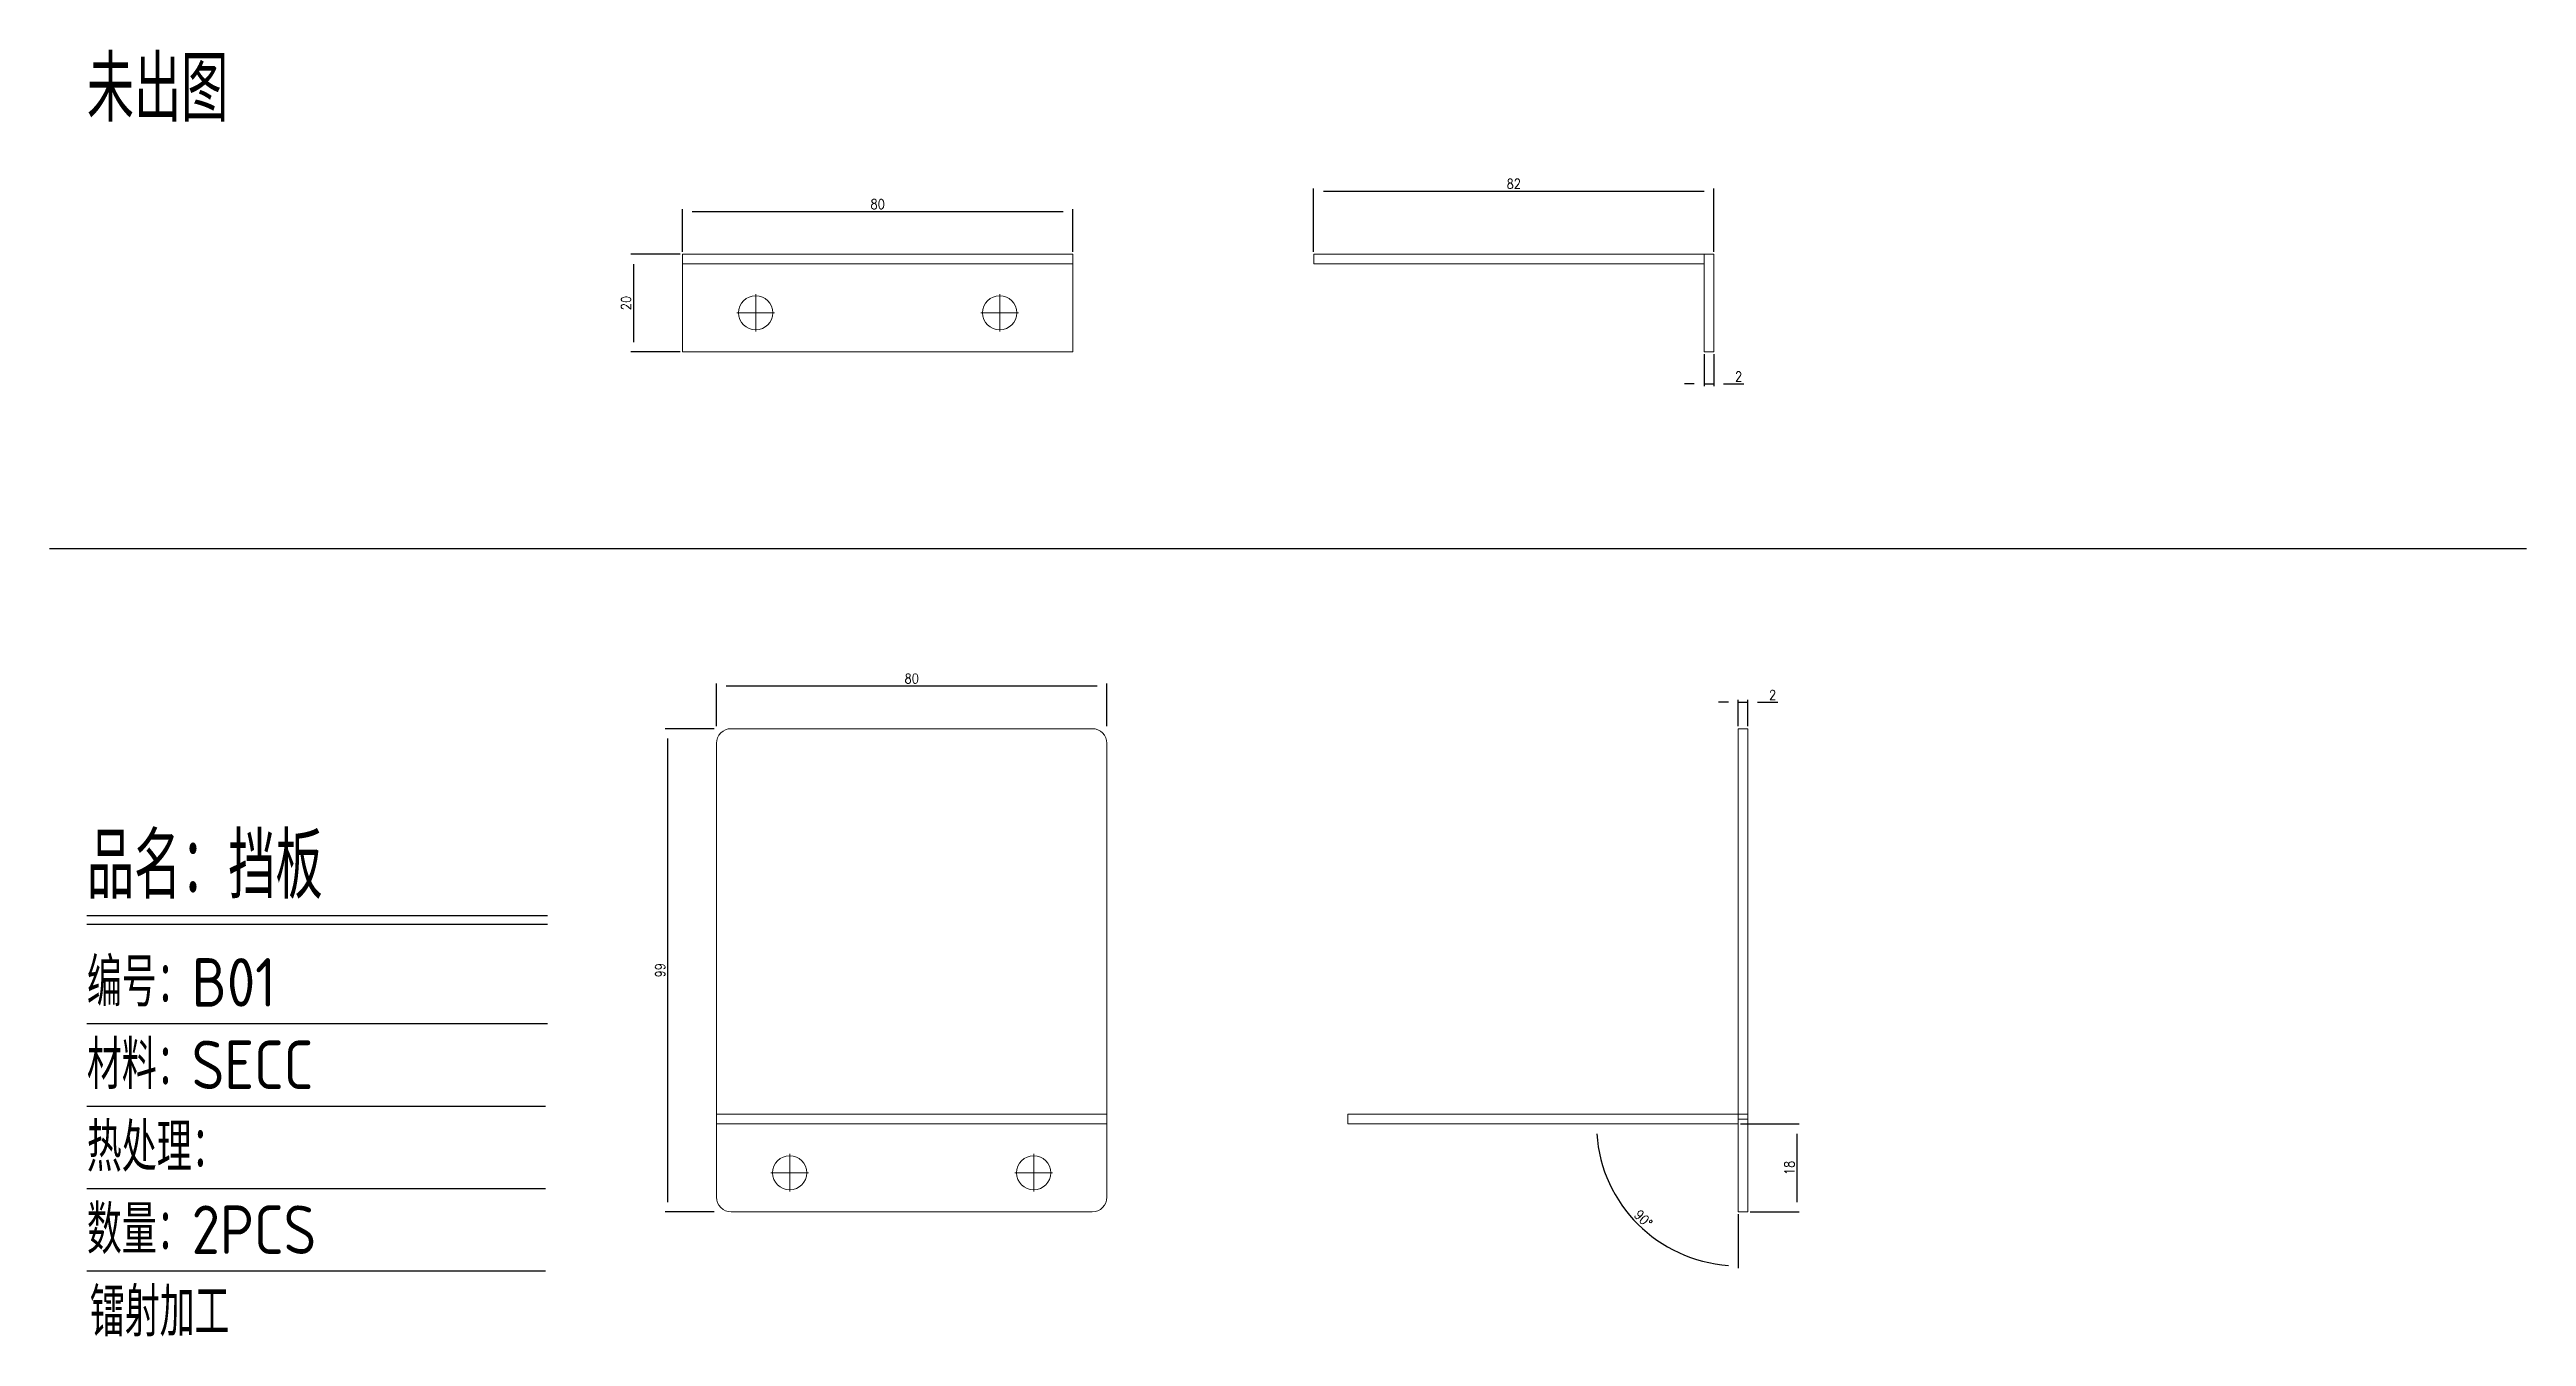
# Model space of a CAD drawing. Header units: millimetres. Extents: x 720 to 1228, y -4476 to -4212.
import ezdxf

# ---------------------------------------------------------------- set-up
doc = ezdxf.new("R2010")
doc.units = ezdxf.units.MM
doc.linetypes.add('CENTER', pattern=[0])
doc.layers.add('DIM', color=4, linetype='Continuous')
doc.layers.add('PRESS', color=3, linetype='Continuous')
doc.styles.add('gbenor', font='gbenor.shx', dxfattribs={"bigfont": 'gbcbig.shx'})
doc.styles.get("Standard").update_dxf_attribs({"font": 'txt.shx', "width": 0.85, "bigfont": 'ctxt.shx'})
doc.dimstyles.new('T-2-WX', dxfattribs={"dimtxt": 2, "dimasz": 2, "dimexe": 0.5, "dimexo": 0.5, "dimgap": 0.5, "dimtad": 1, "dimtxsty": 'Standard', "dimblk": 'OPEN30', "dimcen": 0, "dimazin": 3, "dimtfac": 1, "dimtmove": 0, "dimatfit": 3, "dimldrblk": 'OPEN30', "dimlwd": -1, "dimlwe": -1})

# ---------------------------------------------------------------- blocks, each defined once
blk = doc.blocks.new('*D7579')
at = {"layer": 'Defpoints', "color": 0}
for p in [(930.03, -4245.17), (850.03, -4253.94), (930.03, -4253.94)]:
    blk.add_point(p, dxfattribs=at)
at = {"layer": 'DIM', "color": 0}
for p, q in [((850.03, -4253.44), (850.03, -4244.67)), ((852.03, -4245.17), (928.03, -4245.17)), ((930.03, -4253.44), (930.03, -4244.67))]:
    blk.add_line(p, q, dxfattribs=at)
at = {"layer": 'DIM', "color": 0, "insert": (890.03, -4243.67), "char_height": 2, "attachment_point": 5}
blk.add_mtext('80', dxfattribs=at)
blk = doc.blocks.new('_Open30')
blk = doc.blocks.new('*D7580')
at = {"layer": 'Defpoints', "color": 0}
for p in [(850.03, -4253.94), (839.98, -4273.94), (850.03, -4273.94)]:
    blk.add_point(p, dxfattribs=at)
at = {"layer": 'DIM', "color": 0}
for p, q in [((849.53, -4253.94), (839.48, -4253.94)), ((839.98, -4255.94), (839.98, -4271.94)), ((849.53, -4273.94), (839.48, -4273.94))]:
    blk.add_line(p, q, dxfattribs=at)
at = {"layer": 'DIM', "color": 0, "insert": (838.48, -4263.94), "char_height": 2, "attachment_point": 5, "rotation": 90}
blk.add_mtext('20', dxfattribs=at)
blk = doc.blocks.new('*D7581')
at = {"layer": 'Defpoints', "color": 0}
for p in [(1061.37, -4241), (979.37, -4253.94), (1061.37, -4253.94)]:
    blk.add_point(p, dxfattribs=at)
at = {"layer": 'DIM', "color": 0}
for p, q in [((979.37, -4253.44), (979.37, -4240.5)), ((981.37, -4241), (1059.37, -4241)), ((1061.37, -4253.44), (1061.37, -4240.5))]:
    blk.add_line(p, q, dxfattribs=at)
at = {"layer": 'DIM', "color": 0, "insert": (1020.37, -4239.5), "char_height": 2, "attachment_point": 5}
blk.add_mtext('82', dxfattribs=at)
blk = doc.blocks.new('*D7582')
at = {"layer": 'Defpoints', "color": 0}
for p in [(1059.37, -4273.94), (1061.37, -4273.94), (1061.37, -4280.5)]:
    blk.add_point(p, dxfattribs=at)
at = {"layer": 'DIM', "color": 0}
for p, q in [((1059.37, -4274.44), (1059.37, -4281)), ((1061.37, -4274.44), (1061.37, -4281)), ((1057.37, -4280.5), (1055.37, -4280.5)), ((1059.37, -4280.5), (1061.37, -4280.5)), ((1063.37, -4280.5), (1067.51, -4280.5))]:
    blk.add_line(p, q, dxfattribs=at)
at = {"layer": 'DIM', "color": 0, "insert": (1066.44, -4279), "char_height": 2, "attachment_point": 5}
blk.add_mtext('2', dxfattribs=at)
blk = doc.blocks.new('*D7583')
at = {"layer": 'Defpoints', "color": 0}
for p in [(937, -4342.39), (857, -4351.16), (937, -4351.16)]:
    blk.add_point(p, dxfattribs=at)
at = {"layer": 'DIM', "color": 0}
for p, q in [((857, -4350.66), (857, -4341.89)), ((859, -4342.39), (935, -4342.39)), ((937, -4350.66), (937, -4341.89))]:
    blk.add_line(p, q, dxfattribs=at)
at = {"layer": 'DIM', "color": 0, "insert": (897, -4340.89), "char_height": 2, "attachment_point": 5}
blk.add_mtext('80', dxfattribs=at)
blk = doc.blocks.new('*D7584')
at = {"layer": 'Defpoints', "color": 0}
for p in [(857, -4351.16), (846.96, -4450.16), (857, -4450.16)]:
    blk.add_point(p, dxfattribs=at)
at = {"layer": 'DIM', "color": 0}
for p, q in [((856.5, -4351.16), (846.46, -4351.16)), ((846.96, -4353.16), (846.96, -4448.16)), ((856.5, -4450.16), (846.46, -4450.16))]:
    blk.add_line(p, q, dxfattribs=at)
at = {"layer": 'DIM', "color": 0, "insert": (845.46, -4400.66), "char_height": 2, "attachment_point": 5, "rotation": 90}
blk.add_mtext('99', dxfattribs=at)
blk = doc.blocks.new('*D7585')
at = {"layer": 'Defpoints', "color": 0}
for p in [(1066.35, -4430.16), (986.35, -4432.16), (1066.35, -4432.16), (1041.2, -4446.68), (1066.35, -4450.16)]:
    blk.add_point(p, dxfattribs=at)
at = {"layer": 'DIM', "color": 0}
blk.add_line((1066.35, -4450.66), (1066.35, -4461.7), dxfattribs=at)
blk.add_arc((1066.35, -4432.16), 29.04, 183.9466, 266.0534, dxfattribs=at)
at = {"layer": 'DIM', "color": 0, "insert": (1046.91, -4451.6), "char_height": 2, "attachment_point": 5, "rotation": 315}
blk.add_mtext('90%%d', dxfattribs=at)
blk = doc.blocks.new('*D7586')
at = {"layer": 'Defpoints', "color": 0}
for p in [(1068.35, -4345.75), (1066.35, -4351.16), (1068.35, -4351.16)]:
    blk.add_point(p, dxfattribs=at)
at = {"layer": 'DIM', "color": 0}
for p, q in [((1064.35, -4345.75), (1062.35, -4345.75)), ((1066.35, -4350.66), (1066.35, -4345.25)), ((1066.35, -4345.75), (1068.35, -4345.75)), ((1068.35, -4350.66), (1068.35, -4345.25)), ((1070.35, -4345.75), (1074.48, -4345.75))]:
    blk.add_line(p, q, dxfattribs=at)
at = {"layer": 'DIM', "color": 0, "insert": (1073.41, -4344.25), "char_height": 2, "attachment_point": 5}
blk.add_mtext('2', dxfattribs=at)
blk = doc.blocks.new('*D7587')
at = {"layer": 'Defpoints', "color": 0}
for p in [(1066.35, -4432.16), (1068.35, -4450.16), (1078.37, -4450.16)]:
    blk.add_point(p, dxfattribs=at)
at = {"layer": 'DIM', "color": 0}
for p, q in [((1066.85, -4432.16), (1078.87, -4432.16)), ((1078.37, -4434.16), (1078.37, -4448.16)), ((1068.85, -4450.16), (1078.87, -4450.16))]:
    blk.add_line(p, q, dxfattribs=at)
at = {"layer": 'DIM', "color": 0, "insert": (1076.87, -4441.16), "char_height": 2, "attachment_point": 5, "rotation": 90}
blk.add_mtext('18', dxfattribs=at)

msp = doc.modelspace()

# ---------------------------------------------------------------- linework, layer by layer
at = {"layer": 'DIM', "color": 4, "linetype": 'Continuous', "lineweight": 25}
for p, q in [((1227.896, -4314.33), (720.328, -4314.33)), ((727.986, -4389.472), (822.357, -4389.472)), ((727.986, -4391.212), (822.357, -4391.212)), ((727.986, -4411.586), (822.357, -4411.586)), ((727.986, -4428.481), (821.947, -4428.481)), ((727.986, -4445.376), (821.947, -4445.376)), ((727.986, -4462.272), (821.947, -4462.272))]:
    msp.add_line(p, q, dxfattribs=at)
at = {"layer": 'PRESS', "color": 4, "linetype": 'CENTER', "lineweight": 15}
for p, q in [((865.031, -4269.788), (865.031, -4262.088)), ((915.031, -4269.788), (915.031, -4262.088)), ((868.881, -4265.938), (861.181, -4265.938)), ((911.181, -4265.938), (918.881, -4265.938)), ((872.005, -4446.01), (872.005, -4438.31)), ((922.005, -4446.01), (922.005, -4438.31)), ((875.855, -4442.16), (868.155, -4442.16)), ((918.155, -4442.16), (925.855, -4442.16))]:
    msp.add_line(p, q, dxfattribs=at)
at = {"layer": 'PRESS', "linetype": 'Continuous', "lineweight": 15}
for p, q in [((937.005, -4430.16), (857.005, -4430.16)), ((937.005, -4432.16), (857.005, -4432.16))]:
    msp.add_line(p, q, dxfattribs=at)
msp.add_lwpolyline([(850.031, -4273.938), (850.031, -4253.938), (930.031, -4253.938), (930.031, -4273.938)], close=True, dxfattribs=at)
at = {"layer": 'PRESS', "lineweight": 15}
for points in [[(850.031, -4253.938), (930.031, -4253.938), (930.031, -4255.938), (850.031, -4255.938)], [(979.374, -4253.938), (1059.374, -4253.938), (1059.374, -4255.938), (979.374, -4255.938)], [(1059.374, -4273.938), (1059.374, -4253.938), (1061.374, -4253.938), (1061.374, -4273.938)], [(1068.347, -4351.16), (1068.347, -4431.16), (1066.347, -4431.16), (1066.347, -4351.16)], [(986.347, -4430.16), (1066.347, -4430.16), (1066.347, -4432.16), (986.347, -4432.16)], [(1066.347, -4450.16), (1066.347, -4430.16), (1068.347, -4430.16), (1068.347, -4450.16)]]:
    msp.add_lwpolyline(points, close=True, dxfattribs=at)
at = {"layer": 'PRESS', "color": 1, "linetype": 'Continuous', "lineweight": 15}
msp.add_lwpolyline([(857.005, -4447.16), (857.005, -4354.16, -0.4142136), (860.005, -4351.16), (934.005, -4351.16, -0.4142136), (937.005, -4354.16), (937.005, -4447.16, -0.4142136), (934.005, -4450.16), (860.005, -4450.16, -0.4142136)], format="xyb", close=True, dxfattribs=at)
at = {"layer": 'PRESS', "linetype": 'Continuous', "lineweight": 15}
for centre in [(865.031, -4265.938), (915.031, -4265.938), (872.005, -4442.16)]:
    msp.add_circle(centre, 3.5, dxfattribs=at)
at = {"layer": 'PRESS', "color": 1, "linetype": 'Continuous', "lineweight": 15}
msp.add_circle((922.005, -4442.16), 3.5, dxfattribs=at)

# ---------------------------------------------------------------- texts
at = {"layer": 'DIM', "color": 3, "linetype": 'Continuous', "lineweight": 25, "style": 'gbenor'}
for s, height, p in [('未出图', 13.417, (727.986, -4226.79)), ('品名：挡板', 13.417, (727.986, -4385.994)), ('编号：B01', 9.9385, (727.986, -4408.107)), ('材料：SECC', 9.9385, (727.986, -4425.003)), ('热处理： ', 9.9385, (727.986, -4441.898)), ('数量：2PCS', 9.9385, (727.986, -4458.793)), ('镭射加工', 9.9385, (728.591, -4475.689))]:
    msp.add_text(s, height=height, dxfattribs=at).set_placement(p)

# ---------------------------------------------------------------- dimensions: what is measured, and where the dimension line sits
at = {"layer": 'DIM'}
for base, p1, p2, picture, middle in [((1061.374, -4241.001), (979.374, -4253.938), (1061.374, -4253.938), '*D7581', (1020.374, -4239.501)), ((930.031, -4245.171), (850.031, -4253.938), (930.031, -4253.938), '*D7579', (890.031, -4243.671)), ((1061.374, -4280.5), (1059.374, -4273.938), (1061.374, -4273.938), '*D7582', (1066.441, -4279)), ((937.005, -4342.392), (857.005, -4351.16), (937.005, -4351.16), '*D7583', (897.005, -4340.892)), ((1068.347, -4345.748), (1066.347, -4351.16), (1068.347, -4351.16), '*D7586', (1073.414, -4344.248))]:
    dim = msp.add_linear_dim(base=base, p1=p1, p2=p2, dimstyle='T-2-WX', dxfattribs=at)
    dim.commit()
    dim.dimension.update_dxf_attribs({"geometry": picture, "text_midpoint": middle})
for base, p1, p2, picture, middle in [((839.984, -4273.938), (850.031, -4253.938), (850.031, -4273.938), '*D7580', (838.484, -4263.938)), ((846.957, -4450.16), (857.005, -4351.16), (857.005, -4450.16), '*D7584', (845.457, -4400.66)), ((1078.37, -4450.16), (1066.347, -4432.16), (1068.347, -4450.16), '*D7587', (1076.87, -4441.16))]:
    dim = msp.add_linear_dim(base=base, p1=p1, p2=p2, angle=90, dimstyle='T-2-WX', dxfattribs=at)
    dim.commit()
    dim.dimension.update_dxf_attribs({"geometry": picture, "text_midpoint": middle})
dim = msp.add_angular_dim_2l(base=(1041.197, -4446.68), line1=((1066.347, -4450.16), (1066.347, -4430.16)), line2=((1066.347, -4432.16), (986.347, -4432.16)), dimstyle='T-2-WX', dxfattribs=at)
dim.commit()
dim.dimension.update_dxf_attribs({"geometry": '*D7585', "text_midpoint": (1046.906, -4451.601)})

doc.saveas('drawing.dxf')
